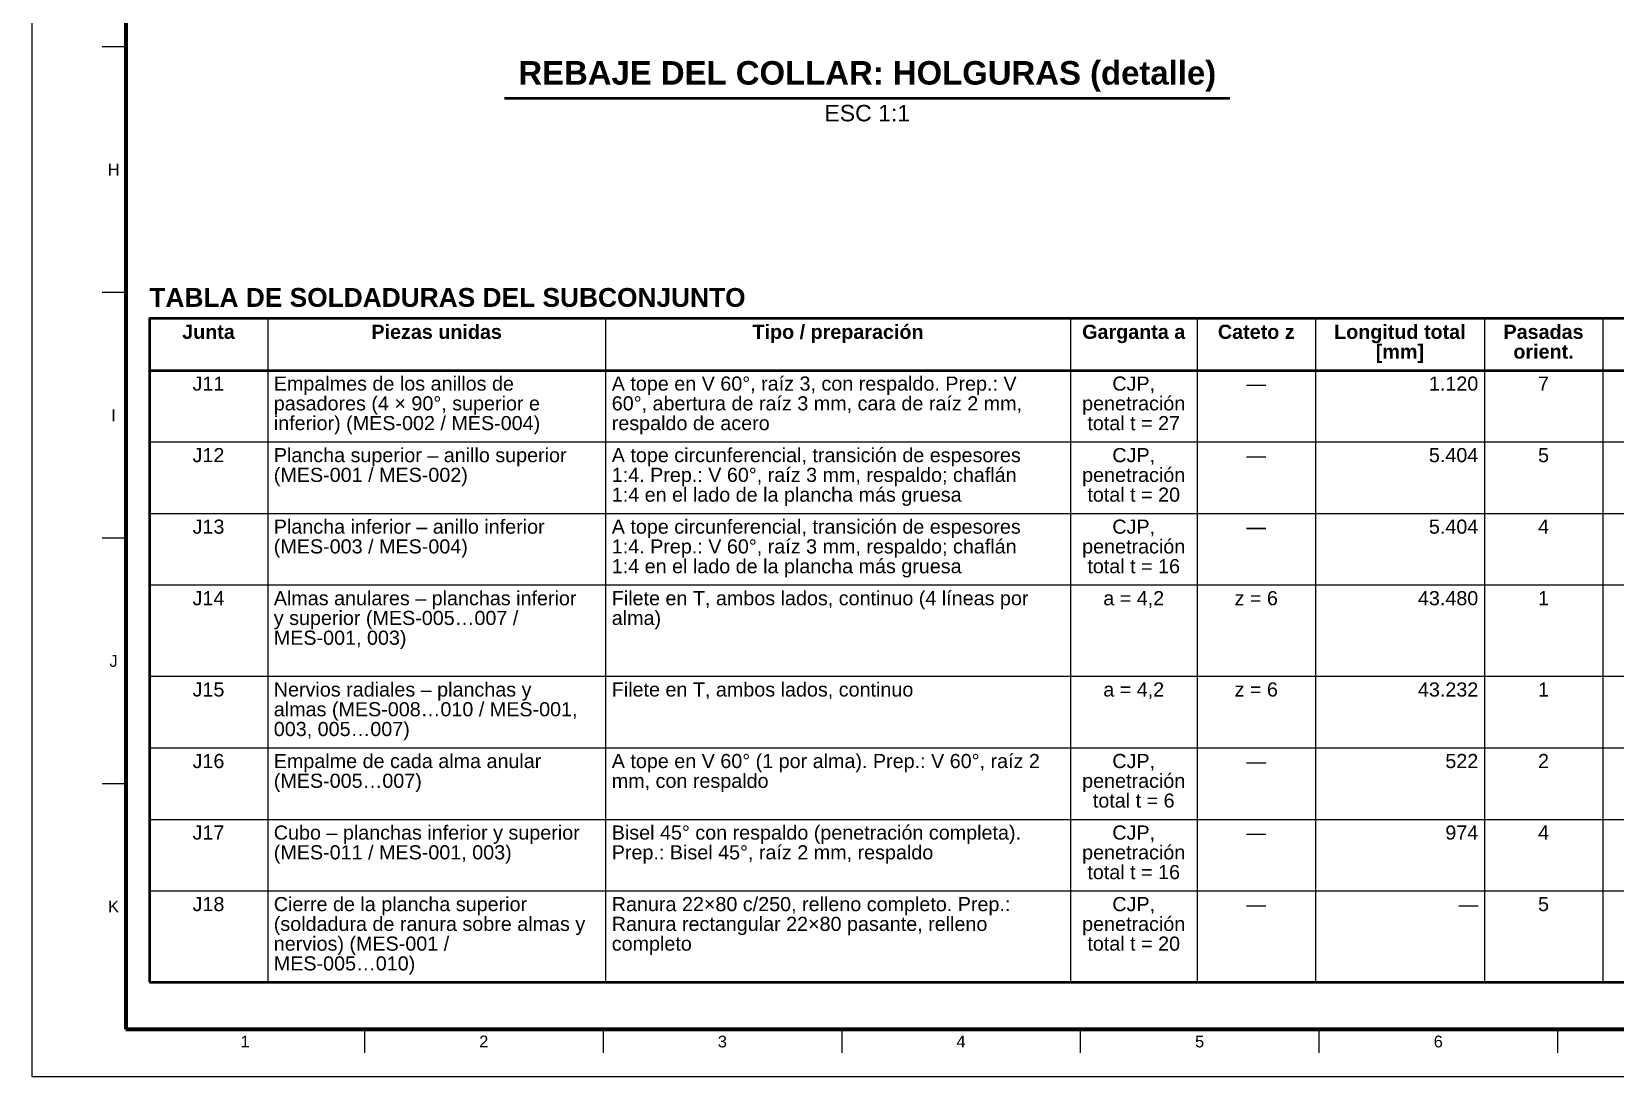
# Model space of a CAD drawing. Header units: millimetres. Extents: x 0 to 841, y 0 to 594.
# Drawn here: x 0 to 336.4, y 0 to 222 of the extents above; entities that cross this region are included whole.
import ezdxf
from ezdxf.enums import TextEntityAlignment as Align

# ---------------------------------------------------------------- set-up
doc = ezdxf.new("R2010")
doc.units = ezdxf.units.MM
for name, color, linetype, lineweight in [('FINA', 7, 'CONTINUOUS', 25), ('MARCO', 7, 'CONTINUOUS', 70), ('TXT', 7, 'CONTINUOUS', 25), ('VIS', 7, 'CONTINUOUS', 50)]:
    doc.layers.add(name, color=color, linetype=linetype, lineweight=lineweight)
doc.styles.add('STD', font='LiberationSans-Regular.ttf')
doc.styles.add('STDB', font='LiberationSans-Bold.ttf')

msp = doc.modelspace()

# ---------------------------------------------------------------- linework, layer by layer
at = {"layer": 'FINA'}
for p, q in [((20, 218.73), (15, 218.73)), ((20, 166.55), (15, 166.55)), ((50.13, 161), (50.13, 20)), ((121.92, 161), (121.92, 20)), ((220.63, 161), (220.63, 20)), ((247.55, 161), (247.55, 20)), ((272.68, 161), (272.68, 20)), ((308.58, 161), (308.58, 20)), ((333.71, 161), (333.71, 20)), ((25, 150), (646, 150)), ((25, 134.8), (646, 134.8)), ((25, 119.6), (646, 119.6)), ((20, 114.36), (15, 114.36)), ((25, 104.4), (646, 104.4)), ((25, 85), (646, 85)), ((25, 69.8), (646, 69.8)), ((20, 62.18), (15, 62.18)), ((25, 54.6), (646, 54.6)), ((25, 39.4), (646, 39.4)), ((70.69, 10), (70.69, 5)), ((121.38, 10), (121.38, 5)), ((172.06, 10), (172.06, 5)), ((222.75, 10), (222.75, 5)), ((273.44, 10), (273.44, 5)), ((324.12, 10), (324.12, 5))]:
    msp.add_line(p, q, dxfattribs=at)
msp.add_lwpolyline([(0, 0), (841, 0), (841, 594), (0, 594)], close=True, dxfattribs=at)
at = {"layer": 'MARCO'}
msp.add_lwpolyline([(20, 10), (831, 10), (831, 584), (20, 584)], close=True, dxfattribs=at)
at = {"layer": 'VIS'}
for p, q in [((100.43, 207.82), (254.54, 207.82)), ((25, 161), (25, 20)), ((25, 20), (646, 20))]:
    msp.add_line(p, q, dxfattribs=at)
msp.add_lwpolyline([(25, 150), (646, 150), (646, 161), (25, 161)], close=True, dxfattribs=at)

# ---------------------------------------------------------------- texts
at = {"layer": 'TXT', "style": 'STDB'}
msp.add_text('REBAJE DEL COLLAR: HOLGURAS (detalle)', height=5, dxfattribs=at).set_placement((177.49, 209.22), align=Align.BOTTOM_CENTER)
at = {"layer": 'TXT', "style": 'STD'}
msp.add_text('ESC 1:1', height=3.5, dxfattribs=at).set_placement((177.49, 206.42), align=Align.TOP_CENTER)
at = {"layer": 'TXT'}
for s, height, style, p in [('H', 2.5, 'STD', (17.4, 192.64)), ('Junta', 3, 'STDB', (37.56, 158.2)), ('Piezas unidas', 3, 'STDB', (86.02, 158.2)), ('Tipo / preparación', 3, 'STDB', (171.28, 158.2)), ('Garganta a', 3, 'STDB', (234.09, 158.2)), ('Cateto z', 3, 'STDB', (260.12, 158.2)), ('Longitud total', 3, 'STDB', (290.63, 158.2)), ('Pasadas', 3, 'STDB', (321.14, 158.2)), ('[mm]', 3, 'STDB', (290.63, 154)), ('orient.', 3, 'STDB', (321.14, 154)), ('J11', 3, 'STD', (37.56, 147.2)), ('CJP,', 3, 'STD', (234.09, 147.2)), ('7', 3, 'STD', (321.14, 147.2)), ('penetración', 3, 'STD', (234.09, 143)), ('—', 3, 'STD', (260.12, 147.2)), ('I', 2.5, 'STD', (17.4, 140.45)), ('total t = 27', 3, 'STD', (234.09, 138.8)), ('J12', 3, 'STD', (37.56, 132)), ('CJP,', 3, 'STD', (234.09, 132)), ('—', 3, 'STD', (260.12, 132)), ('5', 3, 'STD', (321.14, 132)), ('penetración', 3, 'STD', (234.09, 127.8)), ('total t = 20', 3, 'STD', (234.09, 123.6)), ('J13', 3, 'STD', (37.56, 116.8)), ('CJP,', 3, 'STD', (234.09, 116.8)), ('4', 3, 'STD', (321.14, 116.8)), ('—', 3, 'STD', (260.12, 116.8)), ('penetración', 3, 'STD', (234.09, 112.6)), ('total t = 16', 3, 'STD', (234.09, 108.4)), ('J14', 3, 'STD', (37.56, 101.6)), ('a = 4,2', 3, 'STD', (234.09, 101.6)), ('z = 6', 3, 'STD', (260.12, 101.6)), ('1', 3, 'STD', (321.14, 101.6)), ('J', 2.5, 'STD', (17.4, 88.27)), ('J15', 3, 'STD', (37.56, 82.2)), ('a = 4,2', 3, 'STD', (234.09, 82.2)), ('z = 6', 3, 'STD', (260.12, 82.2)), ('1', 3, 'STD', (321.14, 82.2)), ('J16', 3, 'STD', (37.56, 67)), ('CJP,', 3, 'STD', (234.09, 67)), ('2', 3, 'STD', (321.14, 67)), ('penetración', 3, 'STD', (234.09, 62.8)), ('—', 3, 'STD', (260.12, 67)), ('total t = 6', 3, 'STD', (234.09, 58.6)), ('J17', 3, 'STD', (37.56, 51.8)), ('CJP,', 3, 'STD', (234.09, 51.8)), ('—', 3, 'STD', (260.12, 51.8)), ('4', 3, 'STD', (321.14, 51.8)), ('penetración', 3, 'STD', (234.09, 47.6)), ('total t = 16', 3, 'STD', (234.09, 43.4)), ('K', 2.5, 'STD', (17.4, 36.09)), ('J18', 3, 'STD', (37.56, 36.6)), ('CJP,', 3, 'STD', (234.09, 36.6)), ('5', 3, 'STD', (321.14, 36.6)), ('penetración', 3, 'STD', (234.09, 32.4)), ('—', 3, 'STD', (260.12, 36.6)), ('total t = 20', 3, 'STD', (234.09, 28.2)), ('1', 2.5, 'STD', (45.34, 7.4)), ('2', 2.5, 'STD', (96.03, 7.4)), ('3', 2.5, 'STD', (146.72, 7.4)), ('4', 2.5, 'STD', (197.41, 7.4)), ('5', 2.5, 'STD', (248.09, 7.4)), ('6', 2.5, 'STD', (298.78, 7.4))]:
    msp.add_text(s, height=height, dxfattribs=dict(at, style=style)).set_placement(p, align=Align.MIDDLE_CENTER)
at = {"layer": 'TXT', "style": 'STDB'}
msp.add_text('TABLA DE SOLDADURAS DEL SUBCONJUNTO', height=4, dxfattribs=at).set_placement((25, 167.5), align=Align.TOP_LEFT)
at = {"layer": 'TXT', "style": 'STD'}
for s, p in [('Empalmes de los anillos de', (51.43, 147.2)), ('A tope en V 60°, raíz 3, con respaldo. Prep.: V', (123.22, 147.2)), ('pasadores (4 × 90°, superior e', (51.43, 143)), ('60°, abertura de raíz 3 mm, cara de raíz 2 mm,', (123.22, 143)), ('inferior) (MES-002 / MES-004)', (51.43, 138.8)), ('respaldo de acero', (123.22, 138.8)), ('Plancha superior – anillo superior', (51.43, 132)), ('A tope circunferencial, transición de espesores', (123.22, 132)), ('(MES-001 / MES-002)', (51.43, 127.8)), ('1:4. Prep.: V 60°, raíz 3 mm, respaldo; chaflán', (123.22, 127.8)), ('1:4 en el lado de la plancha más gruesa', (123.22, 123.6)), ('Plancha inferior – anillo inferior', (51.43, 116.8)), ('A tope circunferencial, transición de espesores', (123.22, 116.8)), ('(MES-003 / MES-004)', (51.43, 112.6)), ('1:4. Prep.: V 60°, raíz 3 mm, respaldo; chaflán', (123.22, 112.6)), ('1:4 en el lado de la plancha más gruesa', (123.22, 108.4)), ('Almas anulares – planchas inferior', (51.43, 101.6)), ('Filete en T, ambos lados, continuo (4 líneas por', (123.22, 101.6)), ('y superior (MES-005…007 /', (51.43, 97.4)), ('alma)', (123.22, 97.4)), ('MES-001, 003)', (51.43, 93.2)), ('Nervios radiales – planchas y', (51.43, 82.2)), ('Filete en T, ambos lados, continuo', (123.22, 82.2)), ('almas (MES-008…010 / MES-001,', (51.43, 78)), ('003, 005…007)', (51.43, 73.8)), ('Empalme de cada alma anular', (51.43, 67)), ('A tope en V 60° (1 por alma). Prep.: V 60°, raíz 2', (123.22, 67)), ('(MES-005…007)', (51.43, 62.8)), ('mm, con respaldo', (123.22, 62.8)), ('Cubo – planchas inferior y superior', (51.43, 51.8)), ('Bisel 45° con respaldo (penetración completa).', (123.22, 51.8)), ('(MES-011 / MES-001, 003)', (51.43, 47.6)), ('Prep.: Bisel 45°, raíz 2 mm, respaldo', (123.22, 47.6)), ('Cierre de la plancha superior', (51.43, 36.6)), ('Ranura 22×80 c/250, relleno completo. Prep.:', (123.22, 36.6)), ('(soldadura de ranura sobre almas y', (51.43, 32.4)), ('Ranura rectangular 22×80 pasante, relleno', (123.22, 32.4)), ('nervios) (MES-001 /', (51.43, 28.2)), ('completo', (123.22, 28.2)), ('MES-005…010)', (51.43, 24))]:
    msp.add_text(s, height=3, dxfattribs=at).set_placement(p, align=Align.MIDDLE_LEFT)
for s, p in [('1.120', (307.28, 147.2)), ('5.404', (307.28, 132)), ('5.404', (307.28, 116.8)), ('43.480', (307.28, 101.6)), ('43.232', (307.28, 82.2)), ('522', (307.28, 67)), ('974', (307.28, 51.8)), ('—', (307.28, 36.6))]:
    msp.add_text(s, height=3, dxfattribs=at).set_placement(p, align=Align.MIDDLE_RIGHT)

doc.saveas('drawing.dxf')
